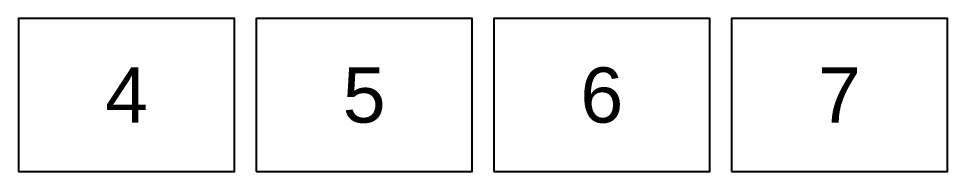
# Model space of a CAD drawing. Header units: metres. Extents: x 164066 to 165347, y 6228109 to 6230364.
# Drawn here: x 164323.7 to 164659.5, y 6230214.2 to 6230269.6 of the extents above; entities that cross this region are included whole.
import ezdxf
from ezdxf.enums import TextEntityAlignment as Align

# ---------------------------------------------------------------- set-up
doc = ezdxf.new("R2010")
doc.units = ezdxf.units.M
doc.header["$LTSCALE"] = 0.1
doc.layers.get('DEFPOINTS').update_dxf_attribs({"color": 5})
doc.styles.add('ARIAL', font='ARIAL.TTF')

# ---------------------------------------------------------------- blocks, each defined once
blk = doc.blocks.new('A$C5F4C3490')
at = {"layer": 'DEFPOINTS', "flags": 128}
for points in [[(257.73, -150), (335.83, -150), (335.83, -94.6), (257.73, -94.6), (257.73, -150)], [(343.64, -150), (421.74, -150), (421.74, -94.6), (343.64, -94.6), (343.64, -150)], [(429.55, -150), (507.65, -150), (507.65, -94.6), (429.55, -94.6), (429.55, -150)], [(515.46, -150), (593.56, -150), (593.56, -94.6), (515.46, -94.6), (515.46, -150)]]:
    blk.add_lwpolyline(points, dxfattribs=at)
at = {"layer": 'DEFPOINTS', "style": 'ARIAL'}
for s, p in [('4', (296.78, -122.3)), ('5', (382.69, -122.3)), ('6', (468.6, -122.3)), ('7', (554.51, -122.3))]:
    blk.add_text(s, height=20, dxfattribs=at).set_placement(p, align=Align.MIDDLE_CENTER)

msp = doc.modelspace()

# ---------------------------------------------------------------- block references
msp.add_blockref('A$C5F4C3490', (164065.94, 6230364.15))

doc.saveas('drawing.dxf')
